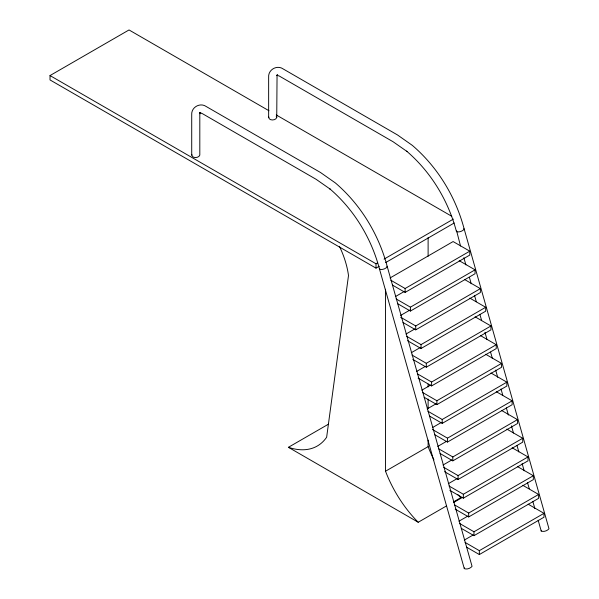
<?xml version="1.0" encoding="UTF-8"?>
<svg xmlns="http://www.w3.org/2000/svg" width="599" height="599" viewBox="0 0 599 599"><rect width="100%" height="100%" fill="white"/><g stroke="black" fill="none" stroke-linecap="round" stroke-linejoin="round"><path stroke-width="0.9" d="M191.717 155.238L191.717 114.851C191.066 107.266 200.118 102.144 206.303 106.57L320.54 172.519L335.388 182.957C360.71 204.648 378.71 234.306 387.216 266.48L472.057 566.332C470.41 568.436 466.793 569.664 464.292 568.631L379.541 269.206C371.373 238.207 354.084 209.605 329.682 188.715L330.034 189.022L316.145 179.326L202.245 113.563L199.759 112.859L200.605 112.807L199.976 112.926L199.864 113.735L200.485 112.41L199.744 113.196L200.8 112.605L199.976 112.926L199.811 114.866L199.811 155.074C198.965 158.376 191.395 158.525 191.897 154.632M277.052 75.437L276.738 117.486C275.892 120.796 268.322 120.946 268.824 117.045M464.435 567.889L464.292 568.631M541.361 530.302L541.219 531.051C543.727 532.077 547.336 530.856 548.984 528.752L464.143 228.893C455.637 196.719 437.637 167.061 412.314 145.37L397.466 134.932L283.23 68.982C277.045 64.565 267.993 69.679 268.644 77.271L268.644 117.659M379.691 268.494L379.541 269.206C382.08 270.104 385.576 268.854 387.268 266.802L386.894 266.248M456.618 230.907L460.541 246.009M277.412 74.83L276.671 75.616L277.165 75.257M379.227 266.278L376.007 268.135L50.017 79.929L50.017 75.564L129.025 29.95L268.966 110.74M50.017 75.564L376.007 263.77L377.617 262.841M384.064 259.112L453.398 219.084M385.681 262.557L454.207 222.993M390.076 277.951L453.106 241.562L469.781 251.183L469.781 255.077L405.126 292.402L392.427 285.072M390.84 280.257L405.126 288.508L469.781 251.183M395.362 296.61L404.25 291.481M396.126 298.916L410.412 307.167L475.059 269.842L475.059 273.736L410.412 311.061L397.714 303.73M400.679 315.403L410.375 309.803M400.656 317.253L415.736 325.961L480.383 288.636L480.383 292.529L415.736 329.854L403.037 322.524M405.987 334.047L414.875 328.918M406.751 336.361L421.037 344.605L485.684 307.28L485.684 311.181L421.037 348.498L407.545 340.711M411.251 352.744L420.139 347.615M412.015 355.05L426.301 363.301L490.948 325.976L490.948 329.869L426.301 367.194L412.808 359.4M416.552 371.477L425.44 366.348M446.337 506.013L418.214 522.253L288.404 447.303L328.581 424.107M417.316 373.791L431.602 382.035L496.249 344.71L496.249 348.603L431.602 385.928L418.109 378.141M421.831 390.174L430.718 385.037M422.594 392.48L436.888 400.731L501.535 363.406L501.535 367.299L436.888 404.625L424.182 397.294M427.154 408.937L436.042 403.801M427.918 411.243L442.204 419.487L506.851 382.169L506.851 386.063L442.204 423.388L429.505 416.05M432.433 427.604L441.328 422.475M418.214 522.253A88.225 50.937 60 0 1 385.524 471.218L428.113 446.637L428.113 440.1M432.411 429.453L447.49 438.161L512.138 400.836L512.138 404.729L447.49 442.055L434.792 434.724M437.764 446.405L446.659 441.268M438.535 448.711L452.822 456.962L517.469 419.637L517.469 423.53L452.822 460.856L440.123 453.518M443.02 465.034L451.908 459.905M443.784 467.34L458.078 475.591L522.725 438.266L522.725 442.159L458.078 479.485L444.578 471.698M448.307 483.707L457.194 478.571M449.07 486.014L463.356 494.257L528.004 456.94L528.004 460.833L463.356 498.158L449.864 490.364M453.57 501.842L460.803 497.664A88.225 50.937 60 0 1 457.973 494.729M453.638 502.494L462.525 497.357M454.401 504.8L468.688 513.044L533.335 475.726L533.335 479.619L468.688 516.944L455.195 509.15M458.931 521.22L467.819 516.091M459.695 523.526L473.981 531.777L538.628 494.452L538.628 498.346L473.981 535.671L461.282 528.34M464.285 540.096L473.18 534.967M465.056 542.402L479.342 550.653L543.989 513.328L543.989 517.222L479.342 554.547L466.643 547.216M277.726 75.017L276.686 75.279L279.171 75.976L393.071 141.738L406.961 151.442L406.609 151.135C431.01 172.025 448.299 200.628 456.468 231.618C459.006 232.517 462.503 231.266 464.195 229.215L463.821 228.668M276.244 114.948L451.773 216.291M459.186 260.677L475.059 269.842M464.51 279.471L480.383 288.636M469.811 298.115L485.684 307.28M475.074 316.811L490.948 325.976M480.376 335.545L496.249 344.71M485.654 354.241L501.535 363.406M490.978 373.005L506.851 382.169M496.264 391.671L512.138 400.836M501.595 410.472L517.469 419.637M506.844 429.101L522.725 438.266M512.13 447.775L528.004 456.94M517.461 466.561L533.335 475.726M522.755 485.287L538.628 494.452M528.116 504.163L543.989 513.328M276.266 116.333L276.738 117.486M463.851 257.697L465.88 264.893M469.444 277.479L471.226 283.769M474.535 295.464L476.317 301.754M479.881 314.348L481.663 320.637M484.973 332.325L487.009 339.521M490.574 352.107L492.356 358.404M495.665 370.092L497.702 377.288M501.004 388.976L502.786 395.273M506.35 407.859L508.386 415.055M511.441 425.844L513.478 433.04M517.042 445.626L518.824 451.923M522.133 463.611L524.17 470.807M527.479 482.495L529.261 488.784M532.825 501.378L534.855 508.566M538.164 520.261L541.219 531.051M479.342 550.653L479.342 554.547M473.981 531.777L473.981 535.671M468.688 513.044L468.688 516.944M463.356 494.257L463.356 498.158M458.078 475.591L458.078 479.485M452.822 456.962L452.822 460.856M447.49 438.161L447.49 442.055M442.204 419.487L442.204 423.388M436.888 400.731L436.888 404.625M431.602 382.035L431.602 385.928M428.113 237.586L428.113 256.252M428.113 384.109L428.113 386.909M428.113 399.039L428.113 408.368M426.301 363.301L426.301 367.194M421.037 344.605L421.037 348.498M415.736 325.961L415.736 329.854M410.412 307.167L410.412 311.061M405.126 288.508L405.126 292.402M385.524 289.242L385.524 471.218M376.007 263.77L376.007 268.135M339.423 246.331A65.65 37.902 60 0 1 348.498 275.54L326.642 437.233A81.022 46.774 60 0 1 288.404 447.303M433.923 459.867A88.225 50.937 60 0 1 428.113 446.637"/></g></svg>
